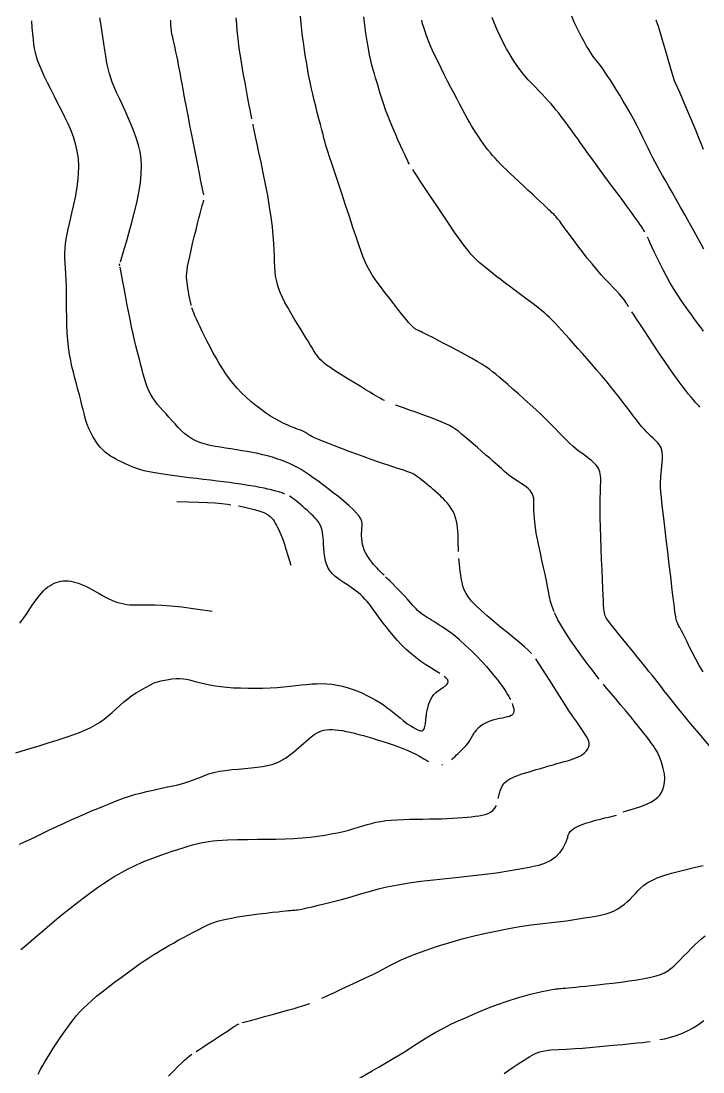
# Model space of a CAD drawing. Header units: millimetres. Extents: x 2235526 to 2245569, y 371981 to 382303.
# Drawn here: x 2242972 to 2243198.7, y 378173.3 to 378522.7 of the extents above; entities that cross this region are included whole.
import ezdxf

# ---------------------------------------------------------------- set-up
doc = ezdxf.new("R2010")
doc.units = ezdxf.units.MM
doc.linetypes.add('CONTI', pattern=[0])
for name, color, linetype, transparency in [('145', 10, 'CONTI', 0.7), ('147', 10, 'CONTI', 0.7), ('149', 10, 'CONTI', 0.7), ('151', 10, 'CONTI', 0.7), ('153', 10, 'CONTI', 0.7), ('155', 10, 'CONTI', 0.7), ('157', 10, 'CONTI', 0.7), ('159', 10, 'CONTI', 0.7), ('161', 10, 'CONTI', 0.7), ('163', 10, 'CONTI', 0.7), ('165', 10, 'CONTI', 0.7)]:
    doc.layers.add(name, color=color, linetype=linetype, transparency=transparency)

msp = doc.modelspace()

# ---------------------------------------------------------------- linework, layer by layer
at = {"layer": '145'}
for points in [[(2243023.75, 378362.97), (2243027.69, 378362.9), (2243031.09, 378362.8), (2243034.01, 378362.66), (2243036.52, 378362.49), (2243038.7, 378362.29), (2243040.61, 378362.07), (2243041.68, 378361.91)], [(2243044.3, 378361.49), (2243045.41, 378361.28), (2243046.85, 378360.99), (2243048.21, 378360.69), (2243049.48, 378360.36), (2243050.66, 378360.02), (2243051.73, 378359.65), (2243052.69, 378359.27), (2243053.53, 378358.86), (2243054.23, 378358.42), (2243054.83, 378357.96), (2243055.33, 378357.47), (2243055.76, 378356.95), (2243056.14, 378356.39), (2243056.49, 378355.8), (2243056.82, 378355.18), (2243057.15, 378354.51), (2243057.52, 378353.8), (2243057.91, 378352.97), (2243058.35, 378351.96), (2243058.85, 378350.71), (2243059.42, 378349.13), (2243060.06, 378347.16), (2243060.8, 378344.73), (2243061.63, 378341.77)], [(2242971.61, 378322.56), (2242972.88, 378324.31), (2242973.98, 378325.89), (2242974.94, 378327.31), (2242975.81, 378328.59), (2242976.61, 378329.74), (2242977.38, 378330.78), (2242978.1, 378331.71), (2242978.8, 378332.53), (2242979.48, 378333.26), (2242980.16, 378333.91), (2242980.84, 378334.47), (2242981.52, 378334.97), (2242982.23, 378335.4), (2242982.95, 378335.77), (2242983.7, 378336.07), (2242984.46, 378336.31), (2242985.24, 378336.48), (2242986.04, 378336.59), (2242986.85, 378336.62), (2242987.68, 378336.59), (2242988.52, 378336.49), (2242989.37, 378336.32), (2242990.25, 378336.08), (2242991.14, 378335.79), (2242992.05, 378335.43), (2242992.99, 378335.03), (2242993.95, 378334.57), (2242994.93, 378334.07), (2242995.94, 378333.52), (2242996.97, 378332.95), (2242998.01, 378332.36), (2242999.06, 378331.77), (2243000.11, 378331.21), (2243001.15, 378330.67), (2243002.18, 378330.18), (2243003.19, 378329.76), (2243004.18, 378329.41), (2243005.15, 378329.13), (2243006.13, 378328.92), (2243007.13, 378328.76), (2243008.17, 378328.66), (2243009.25, 378328.6), (2243010.4, 378328.58), (2243011.63, 378328.6), (2243012.98, 378328.63), (2243014.54, 378328.65), (2243016.45, 378328.63), (2243018.83, 378328.52), (2243021.8, 378328.29), (2243025.49, 378327.91), (2243030.02, 378327.33), (2243035.51, 378326.52)]]:
    msp.add_lwpolyline(points, dxfattribs=at)
at = {"layer": '147', "elevation": 147}
for points in [[(2242993.22, 378391.17), (2242992.96, 378392.23), (2242992.63, 378393.53), (2242992.25, 378395.02), (2242991.83, 378396.67), (2242991.38, 378398.42), (2242990.9, 378400.26), (2242990.4, 378402.14), (2242989.9, 378404.02), (2242989.41, 378405.93), (2242988.93, 378407.88), (2242988.49, 378409.9), (2242988.09, 378412.01), (2242987.76, 378414.24), (2242987.5, 378416.59), (2242987.33, 378419.09), (2242987.22, 378421.69), (2242987.17, 378424.35), (2242987.15, 378427.01), (2242987.14, 378429.62), (2242987.12, 378432.13), (2242987.07, 378434.49), (2242986.99, 378436.66), (2242986.88, 378438.66), (2242986.76, 378440.52), (2242986.65, 378442.26), (2242986.58, 378443.91), (2242986.56, 378445.51), (2242986.62, 378447.07), (2242986.76, 378448.63), (2242986.98, 378450.22), (2242987.28, 378451.86), (2242987.64, 378453.57), (2242988.06, 378455.39), (2242988.52, 378457.34), (2242989.02, 378459.44), (2242989.53, 378461.72), (2242990.04, 378464.14), (2242990.49, 378466.67), (2242990.85, 378469.26), (2242991.09, 378471.88), (2242991.17, 378474.48), (2242991.05, 378477.04), (2242990.7, 378479.5), (2242990.14, 378481.9), (2242989.4, 378484.23), (2242988.52, 378486.52), (2242987.53, 378488.78), (2242986.45, 378491.03), (2242985.32, 378493.28), (2242984.16, 378495.55), (2242983.01, 378497.8), (2242981.89, 378500.01), (2242980.83, 378502.15), (2242979.84, 378504.19), (2242978.96, 378506.09), (2242978.21, 378507.83), (2242977.61, 378509.39), (2242977.14, 378510.83), (2242976.77, 378512.2), (2242976.49, 378513.58), (2242976.27, 378515.03), (2242976.09, 378516.63), (2242975.91, 378518.44), (2242975.73, 378520.5), (2242975.54, 378522.82)], [(2242970.31, 378279.43), (2242972, 378279.94), (2242973.8, 378280.48), (2242975.7, 378281.05), (2242977.65, 378281.65), (2242979.65, 378282.27), (2242981.68, 378282.91), (2242983.7, 378283.56), (2242985.71, 378284.21), (2242987.67, 378284.86), (2242989.58, 378285.52), (2242991.44, 378286.21), (2242993.23, 378286.94), (2242994.94, 378287.73), (2242996.57, 378288.58), (2242998.12, 378289.53), (2242999.57, 378290.56), (2243000.95, 378291.67), (2243002.28, 378292.83), (2243003.57, 378294.01), (2243004.86, 378295.18), (2243006.15, 378296.33), (2243007.47, 378297.41), (2243008.83, 378298.43), (2243010.26, 378299.38), (2243011.77, 378300.29), (2243013.35, 378301.17), (2243015.03, 378302.06), (2243016.06, 378302.58)], [(2243086.47, 378298.65), (2243087.57, 378298.14), (2243088.75, 378297.56), (2243089.98, 378296.9), (2243091.23, 378296.15), (2243092.43, 378295.36), (2243093.62, 378294.52), (2243094.79, 378293.64), (2243095.92, 378292.75), (2243097, 378291.87), (2243098.03, 378291.02), (2243099, 378290.22), (2243099.72, 378289.63), (2243100.39, 378289.1)]]:
    msp.add_lwpolyline(points, dxfattribs=at)
at = {"layer": '147'}
for points in [[(2243059.58, 378365.52), (2243059.48, 378365.56), (2243058.79, 378365.81), (2243058.03, 378366.06), (2243057.17, 378366.31), (2243056.21, 378366.57), (2243055.16, 378366.84), (2243054.01, 378367.1), (2243052.77, 378367.37), (2243051.42, 378367.64), (2243049.98, 378367.92), (2243048.43, 378368.19), (2243046.79, 378368.45), (2243045.05, 378368.72), (2243043.21, 378368.99), (2243041.28, 378369.25), (2243039.25, 378369.52), (2243037.14, 378369.79), (2243034.93, 378370.06), (2243032.64, 378370.33), (2243030.27, 378370.61), (2243027.86, 378370.89), (2243025.44, 378371.18), (2243023.05, 378371.49), (2243020.73, 378371.8), (2243018.51, 378372.13), (2243016.45, 378372.47), (2243014.57, 378372.84), (2243012.91, 378373.22), (2243011.44, 378373.63), (2243010.14, 378374.05), (2243008.98, 378374.47), (2243007.94, 378374.91), (2243006.98, 378375.35), (2243006.07, 378375.79), (2243005.19, 378376.22), (2243004.32, 378376.65), (2243003.45, 378377.09), (2243002.58, 378377.57), (2243001.71, 378378.09), (2243000.85, 378378.68), (2242999.99, 378379.37), (2242999.13, 378380.16), (2242998.29, 378381.08), (2242997.45, 378382.14), (2242996.63, 378383.32), (2242995.86, 378384.59), (2242995.15, 378385.91), (2242994.51, 378387.26), (2242993.96, 378388.61), (2242993.53, 378389.92), (2242993.22, 378391.17)], [(2243111.17, 378305.81), (2243111.16, 378305.81), (2243109.77, 378306.68), (2243108.22, 378307.64), (2243106.56, 378308.69), (2243104.86, 378309.83), (2243103.17, 378311.06), (2243101.54, 378312.4), (2243099.98, 378313.81), (2243098.51, 378315.27), (2243097.11, 378316.77), (2243095.79, 378318.26), (2243094.57, 378319.74), (2243093.43, 378321.17), (2243092.39, 378322.52), (2243091.45, 378323.79), (2243090.59, 378324.97), (2243089.8, 378326.07), (2243089.06, 378327.09), (2243088.36, 378328.04), (2243087.68, 378328.92), (2243087.01, 378329.75), (2243086.32, 378330.52), (2243085.62, 378331.25), (2243084.89, 378331.94), (2243084.14, 378332.59), (2243083.36, 378333.22), (2243082.55, 378333.83), (2243081.71, 378334.43), (2243080.85, 378335.01), (2243079.95, 378335.6), (2243079.03, 378336.19), (2243078.11, 378336.8), (2243077.19, 378337.46), (2243076.31, 378338.17), (2243075.49, 378338.96), (2243074.75, 378339.83), (2243074.11, 378340.82), (2243073.59, 378341.93), (2243073.21, 378343.18), (2243072.95, 378344.53), (2243072.77, 378345.95), (2243072.65, 378347.4), (2243072.56, 378348.84), (2243072.48, 378350.25), (2243072.36, 378351.57), (2243072.19, 378352.77), (2243071.95, 378353.83), (2243071.62, 378354.76), (2243071.23, 378355.57), (2243070.77, 378356.3), (2243070.25, 378356.97), (2243069.69, 378357.59), (2243069.08, 378358.19), (2243068.43, 378358.79), (2243067.76, 378359.41), (2243067.06, 378360.05), (2243066.35, 378360.68), (2243065.64, 378361.31), (2243064.94, 378361.93), (2243064.25, 378362.51), (2243063.59, 378363.06), (2243062.96, 378363.55), (2243062.37, 378363.99), (2243061.81, 378364.37), (2243061.27, 378364.71)], [(2243086.47, 378298.65), (2243085.2, 378299.32), (2243083.77, 378299.95), (2243082.21, 378300.52), (2243080.56, 378301.03), (2243078.85, 378301.46), (2243077.1, 378301.82), (2243075.34, 378302.08), (2243073.61, 378302.25), (2243071.93, 378302.31), (2243070.27, 378302.29), (2243068.61, 378302.2), (2243066.93, 378302.05), (2243065.18, 378301.86), (2243063.36, 378301.65), (2243061.42, 378301.44), (2243059.34, 378301.25), (2243057.1, 378301.08), (2243054.75, 378300.95), (2243052.31, 378300.86), (2243049.83, 378300.82), (2243047.36, 378300.82), (2243044.93, 378300.87), (2243042.6, 378300.97), (2243040.41, 378301.13), (2243038.38, 378301.36), (2243036.51, 378301.63), (2243034.8, 378301.94), (2243033.23, 378302.26), (2243031.78, 378302.6), (2243030.45, 378302.94), (2243029.22, 378303.25), (2243028.08, 378303.54), (2243027, 378303.78), (2243025.94, 378303.95), (2243024.82, 378304.04), (2243023.57, 378304.03), (2243022.14, 378303.9), (2243020.46, 378303.63), (2243018.45, 378303.2), (2243016.06, 378302.58)], [(2243100.39, 378289.1), (2243101.51, 378288.38), (2243102.46, 378287.8), (2243103.26, 378287.35), (2243103.93, 378287.03), (2243104.48, 378286.83), (2243104.92, 378286.74), (2243105.28, 378286.76), (2243105.57, 378286.88), (2243105.81, 378287.1), (2243106, 378287.4), (2243106.15, 378287.76), (2243106.27, 378288.17), (2243106.36, 378288.62), (2243106.43, 378289.07), (2243106.48, 378289.53), (2243106.52, 378289.97), (2243106.56, 378290.38), (2243106.59, 378290.78), (2243106.64, 378291.17), (2243106.69, 378291.57), (2243106.75, 378291.99), (2243106.82, 378292.46), (2243106.92, 378292.97), (2243107.03, 378293.56), (2243107.18, 378294.22), (2243107.36, 378294.95), (2243107.59, 378295.71), (2243107.88, 378296.5), (2243108.24, 378297.29), (2243108.69, 378298.07), (2243109.23, 378298.8), (2243109.87, 378299.48), (2243110.62, 378300.08), (2243111.42, 378300.63), (2243112.21, 378301.13), (2243112.93, 378301.61), (2243113.51, 378302.09), (2243113.9, 378302.58), (2243114.02, 378303.1), (2243113.82, 378303.67), (2243113.24, 378304.31), (2243112.65, 378304.78)]]:
    msp.add_lwpolyline(points, dxfattribs=at)
at = {"layer": '149', "elevation": 149}
for points in [[(2243005.01, 378442.65), (2243006.28, 378446.88), (2243007, 378449.29), (2243007.83, 378452.18), (2243008.72, 378455.4), (2243009.6, 378458.82), (2243010.43, 378462.31), (2243011.13, 378465.73), (2243011.65, 378468.95), (2243011.95, 378471.87), (2243012.02, 378474.52), (2243011.89, 378476.95), (2243011.56, 378479.23), (2243011.07, 378481.42), (2243010.42, 378483.58), (2243009.63, 378485.76), (2243008.73, 378488.02), (2243007.74, 378490.32), (2243006.71, 378492.62), (2243005.68, 378494.86), (2243004.69, 378497.01), (2243003.77, 378499.01), (2243002.97, 378500.81), (2243002.32, 378502.4), (2243001.79, 378503.83), (2243001.36, 378505.16), (2243001.01, 378506.48), (2243000.71, 378507.85), (2243000.42, 378509.36), (2243000.13, 378511.08), (2242999.82, 378513.06), (2242999.48, 378515.22), (2242999.14, 378517.47), (2242998.8, 378519.72), (2242998.48, 378521.86), (2242998.19, 378523.79)], [(2243004.85, 378441.32), (2243004.76, 378441.8), (2243004.85, 378442.1)], [(2243092.67, 378338.46), (2243092.18, 378338.94), (2243092.07, 378339.03), (2243091.92, 378339.16), (2243091.73, 378339.33), (2243091.49, 378339.56), (2243091.18, 378339.87), (2243090.8, 378340.26), (2243090.34, 378340.76), (2243089.8, 378341.36), (2243089.19, 378342.07), (2243088.55, 378342.86), (2243087.9, 378343.73), (2243087.27, 378344.66), (2243086.7, 378345.63), (2243086.21, 378346.62), (2243085.83, 378347.64), (2243085.54, 378348.66), (2243085.35, 378349.66), (2243085.23, 378350.65), (2243085.18, 378351.6), (2243085.19, 378352.5), (2243085.24, 378353.35), (2243085.32, 378354.13), (2243085.38, 378354.86), (2243085.37, 378355.6), (2243085.23, 378356.36), (2243084.92, 378357.18), (2243084.37, 378358.1), (2243083.54, 378359.15), (2243082.38, 378360.34), (2243080.96, 378361.65), (2243079.34, 378363.05), (2243077.58, 378364.48), (2243075.76, 378365.91), (2243073.95, 378367.3), (2243072.22, 378368.61), (2243070.62, 378369.8), (2243069.13, 378370.89), (2243067.74, 378371.86), (2243066.42, 378372.75), (2243065.13, 378373.56), (2243063.86, 378374.3), (2243062.58, 378374.97), (2243061.26, 378375.6), (2243059.9, 378376.18), (2243058.5, 378376.72), (2243057.04, 378377.21), (2243055.53, 378377.68), (2243053.97, 378378.11), (2243052.35, 378378.5), (2243050.66, 378378.88), (2243048.93, 378379.23), (2243047.16, 378379.56), (2243045.37, 378379.87), (2243043.57, 378380.17), (2243041.77, 378380.45), (2243040, 378380.73), (2243038.25, 378381), (2243036.55, 378381.29), (2243034.9, 378381.62), (2243033.3, 378382), (2243031.77, 378382.47), (2243030.32, 378383.03), (2243028.94, 378383.72), (2243027.66, 378384.55), (2243026.45, 378385.49), (2243025.31, 378386.52), (2243024.22, 378387.62), (2243023.18, 378388.75), (2243022.16, 378389.89), (2243021.17, 378391.01), (2243020.19, 378392.09), (2243019.23, 378393.14), (2243018.29, 378394.18), (2243017.4, 378395.23), (2243016.57, 378396.3), (2243015.79, 378397.41), (2243015.1, 378398.57), (2243014.49, 378399.81), (2243013.95, 378401.11), (2243013.47, 378402.47), (2243013.03, 378403.88), (2243012.63, 378405.33), (2243012.24, 378406.8), (2243011.86, 378408.3), (2243011.46, 378409.82), (2243011.05, 378411.38), (2243010.63, 378413.02), (2243010.19, 378414.77), (2243009.73, 378416.66), (2243009.25, 378418.73), (2243008.75, 378421), (2243008.23, 378423.49), (2243007.71, 378426.12), (2243007.19, 378428.79), (2243006.69, 378431.41), (2243006.24, 378433.86), (2243005.83, 378436.06), (2243005.49, 378437.89), (2243004.93, 378440.89)], [(2243117.69, 378317), (2243116.8, 378317.79), (2243115.91, 378318.52), (2243115.03, 378319.19), (2243114.19, 378319.81), (2243113.4, 378320.36), (2243112.66, 378320.87), (2243111.95, 378321.34), (2243111.25, 378321.78), (2243110.57, 378322.21), (2243109.89, 378322.63), (2243109.19, 378323.06), (2243108.47, 378323.49), (2243107.74, 378323.93), (2243107.01, 378324.38), (2243106.3, 378324.85), (2243105.61, 378325.31), (2243104.95, 378325.79), (2243104.35, 378326.27), (2243103.8, 378326.76), (2243103.29, 378327.26), (2243102.79, 378327.81), (2243102.26, 378328.4), (2243101.69, 378329.06), (2243101.05, 378329.8), (2243100.3, 378330.63), (2243099.43, 378331.57), (2243098.48, 378332.57), (2243097.49, 378333.61), (2243096.5, 378334.63), (2243095.55, 378335.59), (2243094.69, 378336.46), (2243093.97, 378337.19), (2243093.16, 378337.98)], [(2243115.14, 378277.07), (2243115.45, 378277.4), (2243115.78, 378277.75), (2243116.25, 378278.22), (2243116.77, 378278.72), (2243117.31, 378279.23), (2243117.87, 378279.76), (2243118.43, 378280.3), (2243118.98, 378280.83), (2243119.49, 378281.36), (2243119.96, 378281.87), (2243120.39, 378282.4), (2243120.81, 378282.96), (2243121.23, 378283.57), (2243121.65, 378284.26), (2243122.1, 378285.05), (2243122.59, 378285.96), (2243122.7, 378286.17)], [(2243105.92, 378277.47), (2243106.53, 378277.1), (2243106.66, 378277.01), (2243106.8, 378276.91), (2243106.94, 378276.82), (2243107.1, 378276.72), (2243107.26, 378276.62), (2243107.43, 378276.52)], [(2243111.87, 378275.58), (2243111.99, 378275.57), (2243112.1, 378275.56)], [(2242971.51, 378249.04), (2242973.11, 378249.78), (2242974.95, 378250.64), (2242976.98, 378251.62), (2242979.18, 378252.67), (2242981.49, 378253.78), (2242983.87, 378254.92), (2242986.28, 378256.05), (2242988.68, 378257.15), (2242991.02, 378258.19), (2242993.28, 378259.17), (2242995.44, 378260.08), (2242997.47, 378260.92), (2242999.35, 378261.69), (2243001.07, 378262.38), (2243002.6, 378263), (2243003.93, 378263.54), (2243005.13, 378264.01), (2243006.27, 378264.44), (2243007.43, 378264.84), (2243008.68, 378265.23), (2243010.1, 378265.63), (2243011.76, 378266.06), (2243013.71, 378266.53), (2243015.89, 378267.03), (2243018.2, 378267.55), (2243020.55, 378268.07), (2243020.73, 378268.11)]]:
    msp.add_lwpolyline(points, dxfattribs=at)
at = {"layer": '149'}
for points in [[(2243117.69, 378317), (2243119.77, 378315.15), (2243121.71, 378313.31), (2243123.51, 378311.51), (2243125.17, 378309.76), (2243126.68, 378308.08), (2243128.04, 378306.5), (2243129.26, 378305.03), (2243130.32, 378303.69), (2243131.24, 378302.49), (2243132.02, 378301.43), (2243132.68, 378300.49), (2243133.24, 378299.63), (2243133.72, 378298.85), (2243134.12, 378298.12), (2243134.48, 378297.43), (2243134.64, 378297.1)], [(2243135.22, 378295.79), (2243135.38, 378295.39), (2243135.6, 378294.73), (2243135.75, 378294.1), (2243135.82, 378293.52), (2243135.79, 378292.98), (2243135.63, 378292.5), (2243135.34, 378292.1), (2243134.9, 378291.78), (2243134.33, 378291.53), (2243133.64, 378291.33), (2243132.86, 378291.15), (2243132, 378290.99), (2243131.09, 378290.82), (2243130.14, 378290.63), (2243129.17, 378290.39), (2243128.21, 378290.09), (2243127.27, 378289.73), (2243126.35, 378289.3), (2243125.48, 378288.81), (2243124.67, 378288.25), (2243123.92, 378287.63), (2243123.26, 378286.94), (2243122.7, 378286.17)], [(2243020.73, 378268.11), (2243023.63, 378268.69), (2243026.05, 378269.32), (2243028.09, 378269.97), (2243029.86, 378270.63), (2243031.44, 378271.27), (2243032.95, 378271.88), (2243034.47, 378272.43), (2243036.11, 378272.9), (2243037.94, 378273.27), (2243039.94, 378273.57), (2243042.04, 378273.82), (2243044.2, 378274.02), (2243046.36, 378274.21), (2243048.47, 378274.4), (2243050.47, 378274.62), (2243052.31, 378274.88), (2243053.96, 378275.2), (2243055.42, 378275.59), (2243056.71, 378276.03), (2243057.88, 378276.53), (2243058.93, 378277.08), (2243059.9, 378277.67), (2243060.82, 378278.31), (2243061.7, 378278.98), (2243062.57, 378279.69), (2243063.44, 378280.41), (2243064.29, 378281.15), (2243065.13, 378281.89), (2243065.95, 378282.61), (2243066.75, 378283.31), (2243067.53, 378283.97), (2243068.27, 378284.58), (2243068.99, 378285.13), (2243069.69, 378285.62), (2243070.39, 378286.05), (2243071.11, 378286.41), (2243071.85, 378286.7), (2243072.63, 378286.92), (2243073.47, 378287.07), (2243074.38, 378287.15), (2243075.37, 378287.16), (2243076.44, 378287.1), (2243077.59, 378286.97), (2243078.81, 378286.79), (2243080.09, 378286.54), (2243081.44, 378286.25), (2243082.84, 378285.92), (2243084.29, 378285.54), (2243085.79, 378285.13), (2243087.31, 378284.7), (2243088.85, 378284.24), (2243090.37, 378283.77), (2243091.87, 378283.3), (2243093.32, 378282.83), (2243094.71, 378282.37), (2243096.01, 378281.94), (2243097.22, 378281.53), (2243098.37, 378281.12), (2243099.49, 378280.69), (2243100.61, 378280.23), (2243101.78, 378279.69), (2243103.04, 378279.07), (2243104.4, 378278.34), (2243105.92, 378277.47)]]:
    msp.add_lwpolyline(points, dxfattribs=at)
at = {"layer": '151', "elevation": 151}
for points in [[(2243032.71, 378464.96), (2243031.81, 378469.47), (2243031.31, 378471.99), (2243030.72, 378474.96), (2243030.08, 378478.22), (2243029.41, 378481.59), (2243028.76, 378484.92), (2243028.15, 378488.03), (2243027.62, 378490.75), (2243027.19, 378492.98), (2243026.85, 378494.76), (2243026.58, 378496.19), (2243026.36, 378497.4), (2243026.16, 378498.48), (2243025.97, 378499.53), (2243025.76, 378500.67), (2243025.53, 378501.98), (2243025.26, 378503.42), (2243024.97, 378504.96), (2243024.67, 378506.55), (2243024.36, 378508.14), (2243024.06, 378509.69), (2243023.76, 378511.15), (2243023.49, 378512.48), (2243023.23, 378513.68), (2243022.99, 378514.76), (2243022.77, 378515.72), (2243022.57, 378516.58), (2243022.4, 378517.34), (2243022.26, 378518.01), (2243022.13, 378518.61), (2243022.04, 378519.14), (2243021.96, 378519.64), (2243021.9, 378520.11), (2243021.86, 378520.59), (2243021.83, 378521.09), (2243021.81, 378521.63), (2243021.8, 378522.25), (2243021.79, 378522.98)], [(2243028.58, 378428.12), (2243028.5, 378428.46), (2243028.41, 378428.8), (2243028.2, 378429.76), (2243027.99, 378430.78), (2243027.8, 378431.83), (2243027.62, 378432.89), (2243027.46, 378433.92), (2243027.31, 378434.9), (2243027.19, 378435.79), (2243027.09, 378436.57), (2243027.03, 378437.31), (2243027.01, 378438.06), (2243027.05, 378438.9), (2243027.17, 378439.89), (2243027.36, 378441.1), (2243027.65, 378442.6), (2243028.05, 378444.42), (2243028.52, 378446.49), (2243029.04, 378448.72), (2243029.59, 378451.01), (2243030.15, 378453.26), (2243030.67, 378455.36), (2243031.14, 378457.22), (2243031.54, 378458.77), (2243031.86, 378460.01), (2243032.12, 378460.99), (2243032.33, 378461.75), (2243032.49, 378462.32), (2243032.61, 378462.75), (2243032.71, 378463.07), (2243032.74, 378463.2)], [(2243117.4, 378346.33), (2243117.39, 378346.56), (2243117.37, 378347.65), (2243117.35, 378348.73), (2243117.34, 378349.8), (2243117.31, 378350.89), (2243117.26, 378351.98), (2243117.19, 378353.09), (2243117.09, 378354.21), (2243116.93, 378355.33), (2243116.71, 378356.44), (2243116.42, 378357.53), (2243116.05, 378358.6), (2243115.59, 378359.62), (2243115.02, 378360.6), (2243114.38, 378361.53), (2243113.71, 378362.38), (2243113.02, 378363.16), (2243112.37, 378363.86), (2243111.77, 378364.45), (2243111.27, 378364.93), (2243109, 378367), (2243108.41, 378367.5), (2243107.7, 378368.1), (2243106.92, 378368.75), (2243106.1, 378369.42), (2243105.27, 378370.08), (2243104.48, 378370.69), (2243103.77, 378371.23), (2243103.15, 378371.67), (2243102.6, 378372.02), (2243102.08, 378372.3), (2243101.54, 378372.54), (2243100.95, 378372.77), (2243100.26, 378373), (2243099.44, 378373.27), (2243098.44, 378373.59), (2243097.26, 378373.96), (2243095.89, 378374.41), (2243094.33, 378374.92), (2243092.57, 378375.51), (2243090.6, 378376.18), (2243088.43, 378376.95), (2243086.06, 378377.8), (2243083.56, 378378.71), (2243081.02, 378379.65), (2243078.52, 378380.59), (2243076.15, 378381.49), (2243074, 378382.33), (2243072.16, 378383.07), (2243070.68, 378383.68), (2243069.53, 378384.19), (2243068.68, 378384.59), (2243068.05, 378384.92), (2243067.61, 378385.17), (2243067.29, 378385.38), (2243067.05, 378385.55), (2243066.83, 378385.71), (2243066.62, 378385.85), (2243066.37, 378386), (2243066.07, 378386.16), (2243065.69, 378386.33), (2243065.2, 378386.54), (2243064.58, 378386.78), (2243063.81, 378387.07), (2243062.88, 378387.43), (2243061.82, 378387.85), (2243060.64, 378388.35), (2243059.34, 378388.95), (2243057.95, 378389.65), (2243056.46, 378390.46), (2243054.9, 378391.4), (2243053.29, 378392.46), (2243051.65, 378393.62), (2243050, 378394.87), (2243048.38, 378396.21), (2243046.8, 378397.62), (2243045.29, 378399.09), (2243043.87, 378400.61), (2243042.53, 378402.18), (2243041.27, 378403.8), (2243040.08, 378405.46), (2243038.94, 378407.16), (2243037.86, 378408.91), (2243036.81, 378410.7), (2243035.79, 378412.52), (2243034.81, 378414.35), (2243033.88, 378416.15), (2243033.01, 378417.89), (2243032.21, 378419.53), (2243031.49, 378421.05), (2243030.86, 378422.4), (2243030.29, 378423.64), (2243029.81, 378424.7), (2243029.42, 378425.65), (2243029.08, 378426.52), (2243028.8, 378427.37)], [(2243141.63, 378312.42), (2243140.57, 378313.52), (2243139.31, 378314.7), (2243137.74, 378316.05), (2243135.88, 378317.59), (2243133.76, 378319.31), (2243131.5, 378321.14), (2243129.2, 378323.03), (2243126.97, 378324.91), (2243124.91, 378326.72), (2243123.15, 378328.38), (2243121.75, 378329.86), (2243120.69, 378331.16), (2243119.92, 378332.34), (2243119.37, 378333.42), (2243118.99, 378334.45), (2243118.73, 378335.45), (2243118.53, 378336.47), (2243118.34, 378337.53), (2243118.16, 378338.63), (2243117.98, 378339.76), (2243117.83, 378340.9), (2243117.69, 378342.06), (2243117.58, 378343.21), (2243117.52, 378343.98)], [(2243130.59, 378264.2), (2243130.7, 378264.67), (2243130.81, 378265.13), (2243130.93, 378265.58), (2243131.04, 378266), (2243131.16, 378266.39), (2243131.29, 378266.77), (2243131.43, 378267.14), (2243131.58, 378267.51), (2243131.76, 378267.89), (2243131.96, 378268.28), (2243132.19, 378268.69), (2243132.48, 378269.1), (2243132.84, 378269.51), (2243133.28, 378269.93), (2243133.81, 378270.34), (2243134.46, 378270.74), (2243135.22, 378271.13), (2243136.1, 378271.52), (2243137.08, 378271.9), (2243138.16, 378272.27), (2243139.33, 378272.65), (2243140.57, 378273.04), (2243141.88, 378273.43), (2243143.24, 378273.84), (2243144.64, 378274.25), (2243146.06, 378274.67), (2243147.46, 378275.07), (2243148.83, 378275.47), (2243150.15, 378275.84), (2243151.4, 378276.19), (2243152.55, 378276.51), (2243153.62, 378276.81), (2243154.6, 378277.1), (2243155.52, 378277.4), (2243156.37, 378277.72), (2243157.17, 378278.07), (2243157.93, 378278.45), (2243158.64, 378278.9), (2243159.3, 378279.39), (2243159.87, 378279.94), (2243160.33, 378280.55), (2243160.66, 378281.21), (2243160.82, 378281.93), (2243160.81, 378282.7), (2243160.59, 378283.54), (2243160.17, 378284.46), (2243159.56, 378285.5), (2243158.77, 378286.7), (2243157.81, 378288.08), (2243156.69, 378289.68), (2243155.42, 378291.53), (2243154.01, 378293.65), (2243152.51, 378295.96), (2243150.97, 378298.37), (2243149.43, 378300.8), (2243147.94, 378303.16), (2243146.56, 378305.34), (2243145.33, 378307.28), (2243144.12, 378309.14), (2243143.06, 378310.66)], [(2242971.87, 378214.02), (2242973, 378214.96), (2242974.44, 378216.18), (2242976.24, 378217.7), (2242978.33, 378219.48), (2242980.66, 378221.44), (2242983.13, 378223.51), (2242985.68, 378225.62), (2242988.24, 378227.7), (2242990.74, 378229.67), (2242993.1, 378231.48), (2242995.34, 378233.13), (2242997.44, 378234.62), (2242999.41, 378235.96), (2243001.27, 378237.17), (2243003, 378238.25), (2243004.62, 378239.22), (2243006.14, 378240.08), (2243007.59, 378240.85), (2243009, 378241.56), (2243010.4, 378242.22), (2243011.84, 378242.85), (2243013.34, 378243.47), (2243014.95, 378244.1), (2243016.68, 378244.75), (2243018.51, 378245.41), (2243020.38, 378246.07), (2243022.26, 378246.71), (2243024.11, 378247.32), (2243025.88, 378247.88), (2243027.52, 378248.38), (2243029.02, 378248.8), (2243030.4, 378249.16), (2243031.73, 378249.46), (2243033.05, 378249.71), (2243034.42, 378249.93), (2243035.89, 378250.12), (2243037.18, 378250.26)]]:
    msp.add_lwpolyline(points, dxfattribs=at)
at = {"layer": '151'}
msp.add_lwpolyline([(2243037.18, 378250.26), (2243040.6, 378250.45), (2243043.98, 378250.58), (2243047.31, 378250.65), (2243050.57, 378250.69), (2243053.75, 378250.72), (2243056.85, 378250.76), (2243059.84, 378250.83), (2243062.71, 378250.96), (2243065.46, 378251.14), (2243068.08, 378251.39), (2243070.57, 378251.7), (2243072.92, 378252.05), (2243075.13, 378252.44), (2243077.21, 378252.86), (2243079.14, 378253.3), (2243080.93, 378253.76), (2243082.58, 378254.22), (2243084.13, 378254.68), (2243085.6, 378255.13), (2243087.04, 378255.56), (2243088.49, 378255.95), (2243089.98, 378256.31), (2243091.55, 378256.62), (2243093.24, 378256.87), (2243095.07, 378257.06), (2243097.03, 378257.19), (2243099.09, 378257.28), (2243101.21, 378257.34), (2243103.36, 378257.38), (2243105.52, 378257.4), (2243107.65, 378257.42), (2243109.72, 378257.46), (2243111.71, 378257.51), (2243113.6, 378257.59), (2243115.41, 378257.68), (2243117.12, 378257.79), (2243118.73, 378257.91), (2243120.24, 378258.05), (2243121.66, 378258.19), (2243122.97, 378258.34), (2243124.18, 378258.5), (2243125.29, 378258.7), (2243126.3, 378258.94), (2243127.22, 378259.27), (2243128.06, 378259.7), (2243128.81, 378260.27), (2243129.48, 378260.99), (2243130.08, 378261.89)], dxfattribs=at)
at = {"layer": '153', "elevation": 153}
for points in [[(2243048.76, 378490.2), (2243048.14, 378493.22), (2243047.86, 378494.68), (2243047.54, 378496.4), (2243047.18, 378498.3), (2243046.81, 378500.29), (2243046.44, 378502.3), (2243046.09, 378504.25), (2243045.76, 378506.05), (2243045.48, 378507.65), (2243045.23, 378509.09), (2243045, 378510.43), (2243044.8, 378511.72), (2243044.62, 378513.03), (2243044.44, 378514.43), (2243044.25, 378515.96), (2243044.07, 378517.68), (2243043.88, 378519.58), (2243043.68, 378521.63), (2243043.49, 378523.79)], [(2243092.81, 378396.5), (2243092.79, 378396.51), (2243092.77, 378396.52), (2243092.45, 378396.69), (2243092.07, 378396.9), (2243091.59, 378397.18), (2243090.96, 378397.54), (2243090.17, 378398), (2243089.16, 378398.6), (2243087.91, 378399.34), (2243086.4, 378400.25), (2243084.68, 378401.28), (2243082.85, 378402.39), (2243080.98, 378403.54), (2243079.14, 378404.68), (2243077.42, 378405.77), (2243075.89, 378406.75), (2243074.62, 378407.6), (2243073.58, 378408.33), (2243072.74, 378408.98), (2243072.04, 378409.59), (2243071.45, 378410.19), (2243070.92, 378410.8), (2243070.41, 378411.47), (2243069.89, 378412.22), (2243069.34, 378413.07), (2243068.75, 378414.02), (2243068.1, 378415.08), (2243067.39, 378416.26), (2243066.6, 378417.56), (2243065.73, 378418.99), (2243064.77, 378420.55), (2243063.74, 378422.21), (2243062.69, 378423.93), (2243061.64, 378425.69), (2243060.64, 378427.44), (2243059.71, 378429.14), (2243058.89, 378430.77), (2243058.21, 378432.29), (2243057.65, 378433.73), (2243057.21, 378435.13), (2243056.88, 378436.51), (2243056.63, 378437.92), (2243056.45, 378439.4), (2243056.33, 378440.97), (2243056.26, 378442.67), (2243056.2, 378444.54), (2243056.13, 378446.6), (2243056.02, 378448.89), (2243055.84, 378451.44), (2243055.57, 378454.29), (2243055.17, 378457.46), (2243054.63, 378460.96), (2243053.98, 378464.68), (2243053.26, 378468.49), (2243052.51, 378472.23), (2243051.77, 378475.79), (2243051.09, 378479.01), (2243050.5, 378481.76), (2243050.06, 378483.8), (2243049.72, 378485.38), (2243049.47, 378486.58), (2243049.29, 378487.44), (2243049.17, 378488.04), (2243049.1, 378488.44)], [(2243149.18, 378326.31), (2243148.53, 378328.04), (2243148.02, 378329.69), (2243147.63, 378331.33), (2243147.29, 378333), (2243146.97, 378334.74), (2243146.62, 378336.61), (2243146.17, 378338.77), (2243145.68, 378341.08), (2243145.15, 378343.45), (2243144.62, 378345.85), (2243144.11, 378348.19), (2243143.65, 378350.43), (2243143.26, 378352.5), (2243142.96, 378354.36), (2243142.75, 378356), (2243142.62, 378357.46), (2243142.54, 378358.75), (2243142.5, 378359.9), (2243142.49, 378360.92), (2243142.5, 378361.83), (2243142.5, 378362.66), (2243142.48, 378363.43), (2243142.41, 378364.13), (2243142.28, 378364.79), (2243142.06, 378365.42), (2243141.72, 378366.02), (2243141.26, 378366.62), (2243140.64, 378367.21), (2243139.9, 378367.81), (2243139.07, 378368.41), (2243138.19, 378369.01), (2243137.28, 378369.59), (2243136.38, 378370.18), (2243135.53, 378370.75), (2243134.74, 378371.3), (2243134.04, 378371.84), (2243133.4, 378372.35), (2243132.85, 378372.81), (2243132.37, 378373.24), (2243131.98, 378373.6), (2243131.66, 378373.9), (2243128.84, 378376.43), (2243127.79, 378377.34), (2243126.54, 378378.43), (2243125.15, 378379.63), (2243123.69, 378380.88), (2243122.23, 378382.15), (2243120.83, 378383.35), (2243119.56, 378384.45), (2243118.46, 378385.39), (2243117.47, 378386.2), (2243116.52, 378386.91), (2243115.54, 378387.56), (2243114.45, 378388.19), (2243113.18, 378388.82), (2243111.64, 378389.49), (2243109.8, 378390.23), (2243107.72, 378391.02), (2243105.51, 378391.83), (2243103.28, 378392.63), (2243101.12, 378393.39), (2243099.14, 378394.09), (2243097.43, 378394.68), (2243096.95, 378394.85), (2243096.51, 378395.01)], [(2243164.18, 378303.95), (2243163.49, 378304.82), (2243162.76, 378305.77), (2243161.9, 378306.88), (2243160.86, 378308.27), (2243159.55, 378310.01), (2243158.05, 378312.05), (2243156.44, 378314.28), (2243154.79, 378316.64), (2243153.19, 378319.04), (2243151.72, 378321.39), (2243150.46, 378323.6), (2243149.85, 378324.81), (2243149.33, 378325.95)], [(2243184, 378278.63), (2243183.83, 378278.99), (2243183.51, 378279.6), (2243183.15, 378280.25), (2243182.72, 378280.95), (2243182.22, 378281.71), (2243181.61, 378282.57), (2243180.88, 378283.57), (2243180.01, 378284.72), (2243178.95, 378286.05), (2243177.71, 378287.61), (2243176.26, 378289.39), (2243174.66, 378291.33), (2243172.98, 378293.36), (2243171.29, 378295.39), (2243169.67, 378297.35), (2243168.17, 378299.14), (2243166.88, 378300.69), (2243166.21, 378301.49), (2243165.62, 378302.19)], [(2243153.7, 378251.44), (2243153.79, 378251.79), (2243153.94, 378252.21), (2243154.18, 378252.69), (2243154.57, 378253.21), (2243155.13, 378253.76), (2243155.9, 378254.33), (2243156.92, 378254.9), (2243158.21, 378255.46), (2243159.7, 378256), (2243161.32, 378256.51), (2243162.98, 378256.98), (2243164.6, 378257.4), (2243166.09, 378257.77), (2243167.38, 378258.07), (2243169.91, 378258.65)], [(2243104.94, 378236.79), (2243117.54, 378238.03), (2243130.05, 378239.5), (2243141.72, 378241.5)], [(2242977.66, 378172.57), (2242978.12, 378173.51), (2242978.62, 378174.48), (2242979.19, 378175.51), (2242979.86, 378176.65), (2242980.64, 378177.93), (2242981.55, 378179.38), (2242982.56, 378180.96), (2242983.66, 378182.64), (2242984.81, 378184.36), (2242985.99, 378186.08), (2242987.16, 378187.74), (2242988.3, 378189.31), (2242989.39, 378190.74), (2242990.47, 378192.07), (2242991.58, 378193.33), (2242992.75, 378194.56), (2242994.04, 378195.8), (2242995.48, 378197.09), (2242997.11, 378198.47), (2242998.96, 378199.96), (2243000.98, 378201.54), (2243003.11, 378203.15), (2243005.27, 378204.76), (2243007.4, 378206.31), (2243009.44, 378207.78), (2243011.31, 378209.1), (2243012.97, 378210.25), (2243014.45, 378211.25), (2243015.81, 378212.14), (2243017.11, 378212.96), (2243018.38, 378213.73), (2243019.69, 378214.5), (2243021.1, 378215.31), (2243022.63, 378216.17), (2243024.26, 378217.08), (2243025.95, 378218), (2243027.64, 378218.91), (2243029.31, 378219.8), (2243030.89, 378220.62), (2243032.35, 378221.36), (2243033.66, 378222), (2243034.88, 378222.55), (2243036.06, 378223.02), (2243037.29, 378223.44), (2243038.63, 378223.81), (2243040.14, 378224.16), (2243041.92, 378224.5), (2243043.98, 378224.84), (2243046.26, 378225.18), (2243048.67, 378225.52), (2243051.09, 378225.84), (2243053.42, 378226.13), (2243055.56, 378226.39), (2243057.42, 378226.6), (2243058.91, 378226.77), (2243060.07, 378226.89), (2243060.95, 378226.97), (2243061.61, 378227.03), (2243062.1, 378227.07), (2243062.48, 378227.09), (2243062.8, 378227.11), (2243063.13, 378227.13), (2243063.52, 378227.18), (2243064.05, 378227.25), (2243064.77, 378227.38), (2243065.74, 378227.58), (2243067.04, 378227.86), (2243068.73, 378228.24), (2243070.83, 378228.73), (2243073.25, 378229.31), (2243075.85, 378229.96), (2243078.5, 378230.66), (2243080.93, 378231.35)]]:
    msp.add_lwpolyline(points, dxfattribs=at)
at = {"layer": '153'}
for points in [[(2243172.1, 378259.77), (2243175.16, 378260.65), (2243177.67, 378261.47), (2243179.7, 378262.24), (2243181.31, 378263), (2243182.57, 378263.76), (2243183.54, 378264.54), (2243184.28, 378265.36), (2243184.87, 378266.24), (2243185.35, 378267.21), (2243185.71, 378268.28), (2243185.93, 378269.5), (2243185.98, 378270.88), (2243185.83, 378272.45), (2243185.47, 378274.25), (2243184.87, 378276.3), (2243184, 378278.63)], [(2243153.7, 378251.44), (2243152.97, 378249.47), (2243152.06, 378247.7), (2243150.95, 378246.13), (2243149.62, 378244.77), (2243148.06, 378243.62), (2243146.24, 378242.69), (2243144.13, 378241.98), (2243141.72, 378241.5)], [(2243080.93, 378231.35), (2243084.98, 378232.55), (2243088.17, 378233.47), (2243090.77, 378234.19), (2243093.08, 378234.75), (2243095.37, 378235.23), (2243097.92, 378235.69), (2243101.02, 378236.19), (2243104.94, 378236.79)]]:
    msp.add_lwpolyline(points, dxfattribs=at)
at = {"layer": '155', "elevation": 155}
for points in [[(2243186.21, 378299.4), (2243185.21, 378300.75), (2243184.28, 378301.99), (2243183.44, 378303.09), (2243182.62, 378304.14), (2243181.76, 378305.21), (2243180.79, 378306.4), (2243179.65, 378307.8), (2243178.31, 378309.45), (2243176.8, 378311.31), (2243175.2, 378313.28), (2243173.58, 378315.28), (2243172.01, 378317.21), (2243170.57, 378318.99), (2243169.33, 378320.54), (2243168.33, 378321.77), (2243167.57, 378322.74), (2243167.01, 378323.49), (2243166.6, 378324.07), (2243166.33, 378324.55), (2243166.14, 378324.98), (2243166.02, 378325.41), (2243165.91, 378325.91), (2243165.82, 378326.53), (2243165.74, 378327.36), (2243165.66, 378328.46), (2243165.58, 378329.9), (2243165.49, 378331.75), (2243165.38, 378334.1), (2243165.25, 378336.96), (2243165.12, 378340.23), (2243164.98, 378343.76), (2243164.84, 378347.4), (2243164.72, 378351.01), (2243164.62, 378354.44), (2243164.55, 378357.54), (2243164.51, 378360.19), (2243164.51, 378362.42), (2243164.53, 378364.28), (2243164.57, 378365.83), (2243164.61, 378367.13), (2243164.65, 378368.22), (2243164.68, 378369.17), (2243164.7, 378370.03), (2243164.68, 378370.81), (2243164.64, 378371.52), (2243164.55, 378372.18), (2243164.41, 378372.79), (2243164.21, 378373.37), (2243163.94, 378373.93), (2243163.6, 378374.47), (2243163.19, 378375.01), (2243162.72, 378375.53), (2243162.18, 378376.05), (2243161.59, 378376.57), (2243160.96, 378377.08), (2243160.29, 378377.6), (2243159.57, 378378.12), (2243158.82, 378378.66), (2243158.03, 378379.23), (2243157.2, 378379.87), (2243156.31, 378380.58), (2243155.37, 378381.38), (2243154.37, 378382.29), (2243153.31, 378383.32), (2243152.18, 378384.48), (2243150.96, 378385.74), (2243149.64, 378387.12), (2243148.21, 378388.59), (2243146.66, 378390.16), (2243144.97, 378391.81), (2243143.14, 378393.53), (2243141.22, 378395.28), (2243139.27, 378397.03), (2243137.33, 378398.74), (2243135.48, 378400.35), (2243133.76, 378401.84), (2243132.23, 378403.16), (2243130.93, 378404.29), (2243129.79, 378405.26), (2243128.73, 378406.12), (2243127.67, 378406.93), (2243126.51, 378407.74), (2243125.18, 378408.59), (2243123.59, 378409.54), (2243121.69, 378410.62), (2243119.54, 378411.81), (2243117.26, 378413.04), (2243114.95, 378414.27), (2243112.7, 378415.45), (2243110.63, 378416.53), (2243108.84, 378417.45), (2243107.41, 378418.18), (2243106.3, 378418.74), (2243105.47, 378419.15), (2243104.86, 378419.45), (2243104.42, 378419.66), (2243104.1, 378419.81), (2243103.84, 378419.93), (2243103.6, 378420.05), (2243103.37, 378420.18), (2243103.15, 378420.32), (2243102.92, 378420.47), (2243102.69, 378420.63), (2243102.46, 378420.81), (2243102.23, 378421.02), (2243101.97, 378421.25), (2243101.68, 378421.55), (2243101.31, 378421.96), (2243100.84, 378422.51), (2243100.23, 378423.25), (2243099.45, 378424.2), (2243098.46, 378425.42), (2243097.26, 378426.93), (2243095.89, 378428.66), (2243094.42, 378430.54), (2243092.92, 378432.51), (2243091.45, 378434.48), (2243090.08, 378436.38), (2243088.87, 378438.13), (2243087.88, 378439.71), (2243087.06, 378441.17), (2243086.34, 378442.65), (2243085.68, 378444.25), (2243085.01, 378446.09), (2243084.26, 378448.28), (2243083.38, 378450.93), (2243082.32, 378454.11), (2243081.14, 378457.69), (2243079.87, 378461.49), (2243078.6, 378465.33), (2243077.37, 378469.03), (2243076.25, 378472.41), (2243075.3, 378475.3), (2243074.55, 378477.56), (2243073.99, 378479.3), (2243073.57, 378480.64), (2243073.24, 378481.75), (2243072.96, 378482.74), (2243072.69, 378483.78), (2243072.37, 378485.01), (2243071.97, 378486.52), (2243071.51, 378488.29), (2243071.01, 378490.24), (2243070.48, 378492.3), (2243069.95, 378494.4), (2243069.44, 378496.46), (2243068.97, 378498.42), (2243068.55, 378500.22), (2243068.19, 378501.87), (2243067.87, 378503.41), (2243067.58, 378504.88), (2243067.32, 378506.3), (2243067.07, 378507.71), (2243066.83, 378509.15), (2243066.58, 378510.65), (2243066.34, 378512.22), (2243066.09, 378513.89), (2243065.84, 378515.67), (2243065.59, 378517.59), (2243065.35, 378519.66), (2243065.1, 378521.9), (2243064.86, 378524.32)], [(2243153.28, 378223.55), (2243159.91, 378224.66), (2243161.03, 378224.8), (2243162.29, 378224.97), (2243163.65, 378225.21), (2243165.06, 378225.51), (2243166.47, 378225.89), (2243167.85, 378226.36), (2243169.15, 378226.93), (2243170.37, 378227.58), (2243171.51, 378228.31), (2243172.58, 378229.1), (2243173.58, 378229.94), (2243174.51, 378230.81), (2243175.38, 378231.71), (2243176.19, 378232.61), (2243177.02, 378233.51), (2243177.91, 378234.41), (2243178.94, 378235.3), (2243180.17, 378236.17), (2243181.66, 378237.02), (2243183.49, 378237.84), (2243185.68, 378238.63), (2243188.16, 378239.38), (2243190.82, 378240.09), (2243193.54, 378240.76), (2243196.22, 378241.37), (2243198.73, 378241.93)], [(2243071.99, 378197.8), (2243072.98, 378198.26), (2243074.14, 378198.8), (2243076.24, 378199.78), (2243078.66, 378200.9), (2243081.27, 378202.12), (2243083.94, 378203.37), (2243086.53, 378204.6), (2243088.92, 378205.75), (2243090.95, 378206.76)], [(2243045.47, 378189.7), (2243045.57, 378189.74), (2243046.2, 378189.91), (2243046.99, 378190.12), (2243047.94, 378190.37), (2243049.04, 378190.66), (2243050.32, 378191), (2243051.76, 378191.38), (2243053.38, 378191.82), (2243055.17, 378192.31), (2243057.08, 378192.83), (2243059.03, 378193.38), (2243060.96, 378193.92), (2243062.8, 378194.45), (2243064.48, 378194.95), (2243065.94, 378195.39), (2243067.04, 378195.74), (2243067.98, 378196.07)], [(2243030.16, 378180.12), (2243031.37, 378180.92), (2243032.71, 378181.8), (2243034.14, 378182.73), (2243035.59, 378183.67), (2243037, 378184.58), (2243038.33, 378185.45), (2243039.52, 378186.22), (2243040.58, 378186.91), (2243041.44, 378187.48), (2243042.12, 378187.94), (2243042.65, 378188.31), (2243043.06, 378188.59), (2243043.38, 378188.81), (2243043.62, 378188.98), (2243044.47, 378189.31)], [(2243021.03, 378171.89), (2243022.81, 378173.74), (2243024.26, 378175.22), (2243025.4, 378176.37), (2243026.32, 378177.25), (2243027.12, 378177.95), (2243027.91, 378178.57), (2243028.77, 378179.19)]]:
    msp.add_lwpolyline(points, dxfattribs=at)
at = {"layer": '155'}
for points in [[(2243186.21, 378299.4), (2243190.58, 378293.88), (2243194.42, 378289.17), (2243197.8, 378285.16), (2243200.76, 378281.76)], [(2243090.95, 378206.76), (2243094.58, 378208.73), (2243098.38, 378210.54), (2243102.32, 378212.21), (2243106.35, 378213.74), (2243110.43, 378215.13), (2243114.53, 378216.39), (2243118.6, 378217.53), (2243122.6, 378218.56), (2243126.5, 378219.47), (2243130.32, 378220.28), (2243134.09, 378221), (2243137.85, 378221.63), (2243141.61, 378222.2), (2243145.42, 378222.7), (2243149.3, 378223.14), (2243153.28, 378223.55)]]:
    msp.add_lwpolyline(points, dxfattribs=at)
at = {"layer": '157', "elevation": 157}
for points in [[(2243101.1, 378475.12), (2243100.94, 378475.41), (2243100.73, 378475.82), (2243100.44, 378476.42), (2243100.05, 378477.22), (2243099.54, 378478.29), (2243098.89, 378479.68), (2243098.13, 378481.34), (2243097.29, 378483.18), (2243096.42, 378485.16), (2243095.53, 378487.21), (2243094.68, 378489.26), (2243093.89, 378491.26), (2243093.19, 378493.16), (2243092.57, 378494.95), (2243092.02, 378496.64), (2243091.53, 378498.24), (2243091.08, 378499.75), (2243090.66, 378501.19), (2243090.26, 378502.55), (2243089.86, 378503.87), (2243089.46, 378505.17), (2243089.06, 378506.53), (2243088.65, 378507.99), (2243088.25, 378509.61), (2243087.85, 378511.46), (2243087.45, 378513.58), (2243087.04, 378516), (2243086.64, 378518.64), (2243086.26, 378521.38), (2243085.9, 378524.1)], [(2243198.7, 378306.31), (2243197.45, 378308.47), (2243196.29, 378310.59), (2243195.22, 378312.62), (2243194.25, 378314.53), (2243193.37, 378316.28), (2243192.6, 378317.83), (2243191.94, 378319.16), (2243191.4, 378320.22), (2243190.95, 378321.08), (2243190.59, 378321.76), (2243190.3, 378322.33), (2243190.08, 378322.83), (2243189.9, 378323.33), (2243189.75, 378323.85), (2243189.61, 378324.47), (2243189.49, 378325.26), (2243189.34, 378326.3), (2243189.18, 378327.68), (2243188.97, 378329.46), (2243188.7, 378331.75), (2243188.37, 378334.61), (2243187.95, 378338.08), (2243187.48, 378342.01), (2243186.97, 378346.21), (2243186.46, 378350.46), (2243185.97, 378354.58), (2243185.52, 378358.37), (2243185.15, 378361.62), (2243184.88, 378364.2), (2243184.69, 378366.16), (2243184.58, 378367.66), (2243184.54, 378368.8), (2243184.56, 378369.72), (2243184.62, 378370.55), (2243184.71, 378371.42), (2243184.82, 378372.42), (2243184.94, 378373.53), (2243185.05, 378374.72), (2243185.14, 378375.93), (2243185.19, 378377.11), (2243185.19, 378378.23), (2243185.12, 378379.23), (2243184.97, 378380.08), (2243184.75, 378380.8), (2243184.46, 378381.42), (2243184.09, 378381.96), (2243183.67, 378382.46), (2243183.19, 378382.94), (2243182.65, 378383.44), (2243182.07, 378383.99), (2243181.44, 378384.59), (2243180.76, 378385.26), (2243180.02, 378386.02), (2243179.23, 378386.87), (2243178.39, 378387.83), (2243177.49, 378388.9), (2243176.53, 378390.11), (2243175.52, 378391.44), (2243174.43, 378392.87), (2243173.28, 378394.41), (2243172.06, 378396.02), (2243170.77, 378397.71), (2243169.4, 378399.45), (2243167.95, 378401.25), (2243166.44, 378403.07), (2243164.89, 378404.91), (2243163.31, 378406.76), (2243161.72, 378408.59), (2243160.14, 378410.39), (2243158.6, 378412.15), (2243157.1, 378413.85), (2243155.65, 378415.49), (2243154.27, 378417.04), (2243152.95, 378418.5), (2243151.72, 378419.86), (2243150.57, 378421.11), (2243149.51, 378422.23), (2243148.55, 378423.23), (2243147.66, 378424.11), (2243146.81, 378424.92), (2243145.97, 378425.67), (2243145.12, 378426.4), (2243144.23, 378427.13), (2243143.26, 378427.9), (2243142.19, 378428.71), (2243141.04, 378429.58), (2243139.8, 378430.49), (2243138.51, 378431.45), (2243137.17, 378432.44), (2243135.78, 378433.47), (2243134.38, 378434.52), (2243132.96, 378435.59), (2243131.55, 378436.66), (2243130.17, 378437.72), (2243128.83, 378438.77), (2243127.56, 378439.78), (2243126.37, 378440.73), (2243125.29, 378441.62), (2243124.31, 378442.45), (2243123.4, 378443.28), (2243122.49, 378444.19), (2243121.53, 378445.26), (2243120.46, 378446.56), (2243119.22, 378448.19), (2243117.75, 378450.22), (2243116.02, 378452.68), (2243114.1, 378455.48), (2243112.08, 378458.47), (2243110.05, 378461.49), (2243108.1, 378464.42), (2243106.33, 378467.09), (2243104.83, 378469.37), (2243103.67, 378471.13), (2243102.81, 378472.44), (2243102.21, 378473.36)], [(2243149.71, 378200.91), (2243149.93, 378200.93), (2243150.2, 378200.96), (2243150.56, 378200.99), (2243151, 378201.03), (2243151.55, 378201.09), (2243152.22, 378201.15), (2243153.03, 378201.23), (2243153.97, 378201.32), (2243155.08, 378201.43), (2243156.37, 378201.56), (2243157.86, 378201.71), (2243159.57, 378201.89), (2243161.5, 378202.09), (2243163.69, 378202.32), (2243166.13, 378202.59), (2243168.74, 378202.88), (2243171.45, 378203.21), (2243174.14, 378203.56), (2243176.75, 378203.94), (2243179.17, 378204.35), (2243181.31, 378204.79), (2243183.11, 378205.25), (2243184.61, 378205.76), (2243185.87, 378206.32), (2243186.97, 378206.96), (2243187.98, 378207.7), (2243188.95, 378208.54), (2243189.97, 378209.51), (2243191.07, 378210.62), (2243192.25, 378211.82), (2243193.48, 378213.08), (2243194.73, 378214.34), (2243195.96, 378215.57), (2243197.16, 378216.71), (2243198.3, 378217.73), (2243199.35, 378218.59)], [(2243082.59, 378170.09), (2243083.55, 378170.66), (2243084.71, 378171.33), (2243086.59, 378172.44), (2243088.75, 378173.7), (2243091.07, 378175.05), (2243093.42, 378176.43), (2243095.69, 378177.76), (2243097.76, 378178.97), (2243099.51, 378179.99)]]:
    msp.add_lwpolyline(points, dxfattribs=at)
at = {"layer": '157'}
msp.add_lwpolyline([(2243099.51, 378179.99), (2243103.3, 378182.53), (2243106.65, 378184.65), (2243109.65, 378186.42), (2243112.37, 378187.91), (2243114.9, 378189.18), (2243117.31, 378190.31), (2243119.7, 378191.36), (2243122.13, 378192.4), (2243124.69, 378193.48), (2243127.42, 378194.61), (2243130.37, 378195.75), (2243133.56, 378196.88), (2243137.06, 378197.99), (2243140.88, 378199.04), (2243145.09, 378200.03), (2243149.71, 378200.91)], dxfattribs=at)
at = {"layer": '159', "elevation": 159}
for points in [[(2243173.93, 378427.77), (2243173.84, 378427.91), (2243173.76, 378428.04), (2243173.51, 378428.47), (2243173.24, 378428.9), (2243172.94, 378429.37), (2243172.58, 378429.89), (2243172.12, 378430.49), (2243171.53, 378431.2), (2243170.79, 378432.03), (2243169.88, 378433.01), (2243168.81, 378434.13), (2243167.6, 378435.41), (2243166.27, 378436.83), (2243164.84, 378438.39), (2243163.34, 378440.1), (2243161.79, 378441.94), (2243160.2, 378443.92), (2243158.62, 378445.96), (2243157.07, 378448.01), (2243155.59, 378450.01), (2243154.22, 378451.88), (2243152.98, 378453.57), (2243151.92, 378455), (2243151.06, 378456.13), (2243150.37, 378456.99), (2243149.83, 378457.64), (2243149.4, 378458.11), (2243149.05, 378458.45), (2243148.75, 378458.73), (2243148.48, 378458.97), (2243148.19, 378459.24), (2243147.87, 378459.56), (2243147.47, 378459.95), (2243146.97, 378460.43), (2243146.33, 378461.05), (2243145.54, 378461.81), (2243144.55, 378462.74), (2243143.35, 378463.86), (2243141.98, 378465.14), (2243140.5, 378466.51), (2243138.96, 378467.94), (2243137.42, 378469.37), (2243135.93, 378470.76), (2243134.55, 378472.06), (2243133.33, 378473.23), (2243132.24, 378474.29), (2243131.26, 378475.27), (2243130.38, 378476.19), (2243129.55, 378477.09), (2243128.76, 378477.98), (2243127.99, 378478.91), (2243127.2, 378479.89), (2243126.4, 378480.93), (2243125.61, 378482.01), (2243124.81, 378483.13), (2243124.02, 378484.28), (2243123.24, 378485.46), (2243122.48, 378486.66), (2243121.74, 378487.88), (2243121.01, 378489.14), (2243120.27, 378490.45), (2243119.51, 378491.85), (2243118.71, 378493.34), (2243117.86, 378494.95), (2243116.94, 378496.71), (2243115.94, 378498.61), (2243114.88, 378500.64), (2243113.79, 378502.75), (2243112.69, 378504.89), (2243111.62, 378507.02), (2243110.6, 378509.1), (2243109.65, 378511.09), (2243108.79, 378512.95), (2243108.04, 378514.69), (2243107.37, 378516.31), (2243106.79, 378517.82), (2243106.28, 378519.24), (2243105.85, 378520.57), (2243105.49, 378521.83), (2243105.19, 378523.03)], [(2243197.63, 378394.35), (2243197.36, 378394.64), (2243197.03, 378395), (2243196.63, 378395.45), (2243196.13, 378396.01), (2243195.51, 378396.73), (2243194.76, 378397.62), (2243193.88, 378398.69), (2243192.87, 378399.95), (2243191.72, 378401.44), (2243190.43, 378403.18), (2243189, 378405.18), (2243187.41, 378407.44), (2243185.74, 378409.9), (2243184.02, 378412.45), (2243182.32, 378415), (2243180.7, 378417.46), (2243179.21, 378419.72), (2243177.9, 378421.71), (2243176.7, 378423.53), (2243175.77, 378424.94), (2243175.06, 378426.01)], [(2243184.38, 378184.06), (2243185.87, 378184.38), (2243187.56, 378184.79), (2243189.41, 378185.33), (2243191.35, 378186.01), (2243193.35, 378186.88), (2243195.36, 378187.94), (2243197.19, 378189.13), (2243198.95, 378190.45)], [(2243148.01, 378180.63), (2243150.69, 378180.75), (2243153.22, 378180.92), (2243156.18, 378181.1), (2243158.6, 378181.25), (2243162.01, 378181.56), (2243165.49, 378181.87), (2243168.87, 378182.18), (2243171.99, 378182.47), (2243174.67, 378182.73), (2243176.94, 378182.95), (2243178.67, 378183.14), (2243180, 378183.3), (2243181.08, 378183.45)]]:
    msp.add_lwpolyline(points, dxfattribs=at)
at = {"layer": '159'}
msp.add_lwpolyline([(2243132.63, 378172.78), (2243134.15, 378173.89), (2243135.58, 378174.88), (2243136.9, 378175.78), (2243138.11, 378176.58), (2243139.22, 378177.28), (2243140.21, 378177.9), (2243141.1, 378178.44), (2243141.91, 378178.91), (2243142.7, 378179.32), (2243143.52, 378179.66), (2243144.41, 378179.96), (2243145.43, 378180.22), (2243146.61, 378180.44), (2243148.01, 378180.63)], dxfattribs=at)
at = {"layer": '161', "elevation": 161}
for points in [[(2243179.31, 378452.58), (2243179.08, 378452.98), (2243178.83, 378453.38), (2243178.55, 378453.83), (2243178.21, 378454.36), (2243177.78, 378455.01), (2243177.23, 378455.8), (2243176.55, 378456.78), (2243175.7, 378457.97), (2243174.65, 378459.41), (2243173.41, 378461.12), (2243171.99, 378463.04), (2243170.46, 378465.1), (2243168.87, 378467.25), (2243167.27, 378469.41), (2243165.71, 378471.52), (2243164.25, 378473.51), (2243162.92, 378475.32), (2243161.72, 378476.96), (2243160.63, 378478.47), (2243159.64, 378479.85), (2243158.72, 378481.13), (2243157.86, 378482.35), (2243157.03, 378483.51), (2243156.23, 378484.64), (2243155.44, 378485.75), (2243154.67, 378486.83), (2243153.89, 378487.9), (2243153.12, 378488.96), (2243152.34, 378490), (2243151.55, 378491.03), (2243150.74, 378492.06), (2243149.91, 378493.09), (2243149.05, 378494.13), (2243148.16, 378495.17), (2243147.22, 378496.22), (2243146.24, 378497.3), (2243145.21, 378498.39), (2243144.12, 378499.52), (2243142.98, 378500.68), (2243141.81, 378501.91), (2243140.61, 378503.22), (2243139.39, 378504.62), (2243138.16, 378506.14), (2243136.94, 378507.78), (2243135.73, 378509.57), (2243134.54, 378511.48), (2243133.39, 378513.48), (2243132.29, 378515.55), (2243131.25, 378517.65), (2243130.28, 378519.76), (2243129.4, 378521.86), (2243128.6, 378523.91)], [(2243198.82, 378419.66), (2243198.02, 378420.67), (2243197.26, 378421.68), (2243196.49, 378422.74), (2243195.65, 378423.9), (2243194.7, 378425.22), (2243193.65, 378426.69), (2243192.52, 378428.29), (2243191.34, 378430.02), (2243190.13, 378431.86), (2243188.91, 378433.78), (2243187.71, 378435.79), (2243186.55, 378437.86), (2243185.44, 378439.95), (2243184.4, 378442), (2243183.44, 378443.96), (2243182.57, 378445.79), (2243181.8, 378447.43), (2243181.15, 378448.83), (2243180.63, 378449.94), (2243180.21, 378450.82)]]:
    msp.add_lwpolyline(points, dxfattribs=at)
at = {"layer": '163', "elevation": 163}
msp.add_lwpolyline([(2243198.92, 378446.84), (2243198.03, 378448.5), (2243196.92, 378450.55), (2243195.63, 378452.91), (2243194.22, 378455.49), (2243192.73, 378458.17), (2243191.24, 378460.85), (2243189.79, 378463.43), (2243188.45, 378465.81), (2243187.25, 378467.9), (2243186.18, 378469.74), (2243185.23, 378471.39), (2243184.36, 378472.9), (2243183.54, 378474.34), (2243182.77, 378475.77), (2243182, 378477.24), (2243181.22, 378478.8), (2243180.41, 378480.46), (2243179.57, 378482.21), (2243178.69, 378484.03), (2243177.75, 378485.93), (2243176.75, 378487.9), (2243175.69, 378489.93), (2243174.55, 378492), (2243173.37, 378494.07), (2243172.17, 378496.11), (2243170.99, 378498.07), (2243169.86, 378499.91), (2243168.81, 378501.59), (2243167.88, 378503.05), (2243167.09, 378504.28), (2243166.42, 378505.29), (2243165.84, 378506.14), (2243165.34, 378506.85), (2243164.89, 378507.47), (2243164.46, 378508.04), (2243164.03, 378508.59), (2243163.57, 378509.18), (2243163.08, 378509.81), (2243162.56, 378510.51), (2243161.99, 378511.29), (2243161.38, 378512.19), (2243160.73, 378513.21), (2243160.01, 378514.38), (2243159.25, 378515.71), (2243158.44, 378517.2), (2243157.61, 378518.81), (2243156.76, 378520.55), (2243155.91, 378522.39), (2243155.08, 378524.32)], dxfattribs=at)
at = {"layer": '165', "elevation": 165}
msp.add_lwpolyline([(2243198.83, 378479.99), (2243198.04, 378482.01), (2243197.19, 378484.15), (2243196.26, 378486.42), (2243195.3, 378488.77), (2243194.32, 378491.12), (2243193.36, 378493.39), (2243192.46, 378495.51), (2243191.65, 378497.41), (2243190.96, 378499), (2243189.25, 378502.83), (2243188.1, 378506.51), (2243187.67, 378508.05), (2243187.15, 378509.88), (2243186.57, 378511.93), (2243185.93, 378514.13), (2243185.25, 378516.4), (2243184.55, 378518.67), (2243183.84, 378520.87), (2243183.14, 378522.95)], dxfattribs=at)

doc.saveas('drawing.dxf')
